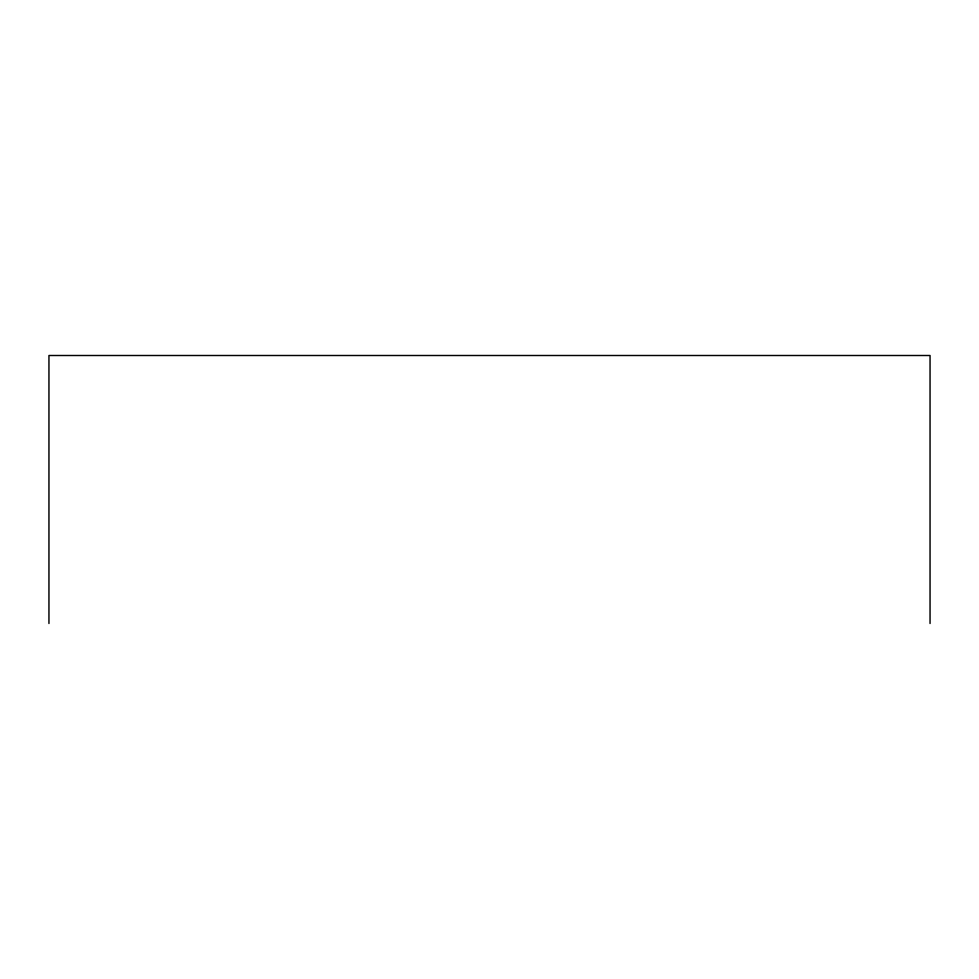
<?xml version="1.0" encoding="UTF-8"?>
<svg xmlns="http://www.w3.org/2000/svg" width="979" height="979" viewBox="0 0 979 979"><rect width="100%" height="100%" fill="white"/><g stroke="black" fill="none" stroke-linecap="round" stroke-linejoin="round"><path stroke-width="1.47" d="M930.05 623.501L930.05 355.499L48.95 355.499L48.95 623.501"/></g></svg>
